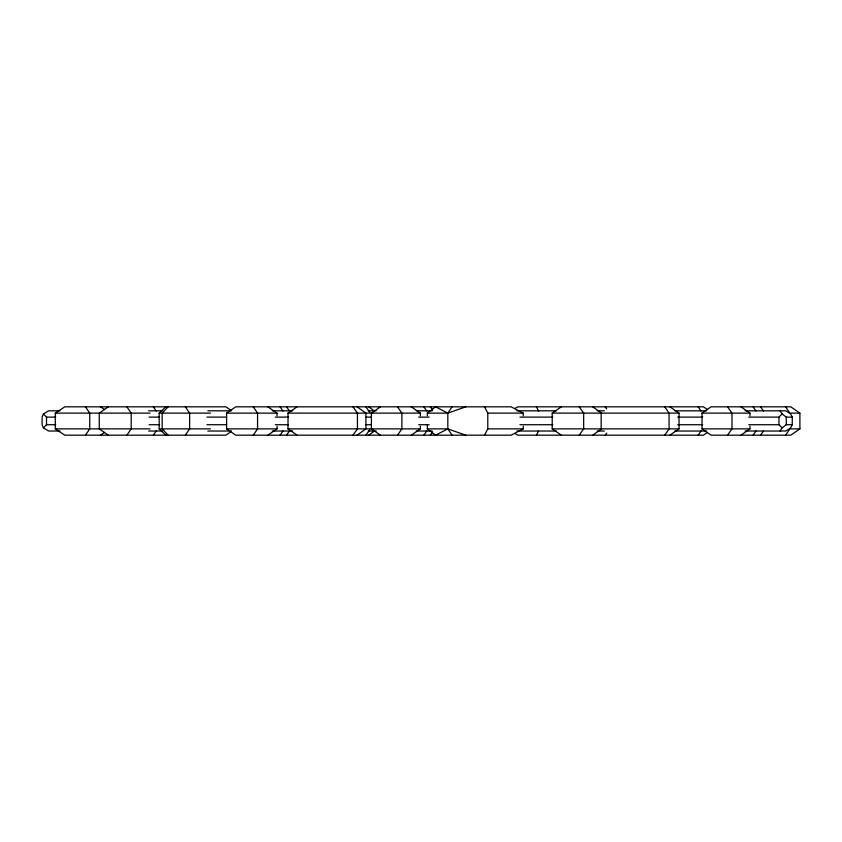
<?xml version="1.0" encoding="UTF-8"?>
<svg xmlns="http://www.w3.org/2000/svg" width="842" height="842" viewBox="0 0 842 842"><rect width="100%" height="100%" fill="white"/><g stroke="black" fill="none" stroke-linecap="round" stroke-linejoin="round"><path stroke-width="1.26" d="M59.992 410.812L48.657 410.812L43.384 413.959L42.1 417.116L42.1 424.726L43.384 427.883L48.657 431.03L59.992 431.03M484.508 435.177L487.781 428.873L487.781 413.127L484.508 406.823M536.396 435.177L538.606 430.978M745.075 410.812L785.839 410.812L790.596 413.959L792.269 417.116L792.269 424.726L790.596 427.883L785.839 431.03L745.075 431.03M780.039 431.03L782.123 427.883L786.249 424.726L792.269 424.726M452.049 435.177L447.828 428.873L447.828 413.127L452.049 406.823M85.484 435.177L89.757 428.873L89.757 413.127L85.484 406.823M253.253 435.177L257.557 428.873L257.557 413.127L253.253 406.823M185.324 435.177L189.639 428.873L189.639 413.127L185.324 406.823M664.727 435.177L669.064 428.873L669.064 413.127L664.727 406.823M126.847 435.177L131.215 428.873L131.215 413.127L126.847 406.823M153.318 435.177L156.223 430.978M753.085 435.177L756 430.978M760.579 435.177L763.483 430.978M785.554 435.177L789.912 428.873L799.9 428.873L799.9 413.127L790.785 406.823L711.069 406.823L702.018 413.127L702.018 428.873L711.069 435.177L790.785 435.177L799.9 428.873M397.508 435.177L401.887 428.873L401.887 413.127L397.508 406.823M698.134 435.177L701.06 430.978M605.219 435.177L606.693 433.072M727.551 435.177L731.982 428.873L731.982 413.127L727.551 406.823M579.222 435.177L583.664 428.873L583.664 413.127L579.222 406.823M352.956 435.177L357.44 428.873L357.44 413.127L352.956 406.823M280.018 435.177L283.028 430.978M286.512 435.177L289.511 430.978M365.881 435.177L370.417 428.873L288.017 428.873L288.017 413.127L297.089 406.823M423.81 435.177L426.841 430.978M430.304 435.177L432.567 432.03M168.116 406.823L162.169 413.127L162.169 428.873L168.116 435.177M43.384 427.883L46.531 424.726L46.531 417.116L43.384 413.959M748.727 417.116L778.976 417.116L782.123 413.959L780.039 410.812M165.863 435.177L159.18 428.873L159.18 413.127L165.863 406.823M427.347 415.748L427.347 413.127L435.588 406.823L447.828 413.127L465.773 406.823M368.67 435.177L374.501 430.978M357.071 435.177L365.923 428.873L365.923 413.127L357.071 406.823M592.705 435.177L601.641 428.873M740.992 435.177L749.959 428.873L749.959 426.252M380.416 435.177L371.417 428.873L371.417 413.127L380.416 406.823M108.292 406.823L99.251 413.127L99.251 428.873L108.292 435.177M707.48 432.378L703.449 435.177L517.967 435.177L514.641 433.462M411.275 435.177L420.358 428.873L420.358 426.252M523.24 426.252L523.24 428.873L511.105 435.177L235.728 435.177L226.593 428.873L226.593 413.127L235.728 406.823L511.105 406.823L523.24 413.127L523.24 415.748M561.382 435.177L552.205 428.873L552.205 413.127L561.382 406.823M669.874 435.177L679.041 428.873L679.041 413.127L669.874 406.823M230.992 431.672L225.888 435.177L64.75 435.177L55.298 428.873L55.298 413.127L64.75 406.823L225.888 406.823L230.992 410.328M267.809 435.177L277.029 428.873L277.029 426.252M100.461 435.177L104.587 432.378M514.641 408.538L517.967 406.823L703.449 406.823L707.48 409.622M465.773 435.177L447.828 428.873L435.588 435.177L427.347 428.873L427.347 424.936M148.624 410.812L162.559 410.812M207.827 410.812L231.497 410.812M272.282 410.812L292.742 410.812M368.301 410.812L376.195 410.812M416.337 410.812L432.125 410.812M516.946 410.812L556.415 410.812M597.188 410.812L604.377 410.812M674.8 410.812L706.375 410.812M55.298 413.127L150.118 413.127M159.18 413.127L210.416 413.127M226.593 413.127L277.029 413.127L277.029 415.748M288.017 413.127L370.417 413.127L365.881 406.823M371.417 413.127L420.358 413.127L420.358 415.748M427.347 413.127L447.828 413.127M487.781 413.127L523.24 413.127M552.205 413.127L679.041 413.127M702.018 413.127L749.959 413.127L749.959 415.748M799.9 413.127L789.912 413.127L785.554 406.823M46.531 417.116L55.74 417.116M149.097 417.116L159.622 417.116M206.953 417.116L226.687 417.116M275.334 417.116L288.49 417.116M366.07 417.116L371.333 417.116M418.674 417.116L429.188 417.116M519.924 417.116L552.794 417.116M677.715 417.116L702.702 417.116M782.123 413.959L786.249 417.116L792.269 417.116M46.531 424.726L55.74 424.726M149.097 424.726L159.622 424.726M206.953 424.726L226.687 424.726M275.334 424.726L288.49 424.726M366.07 424.726L371.333 424.726M418.674 424.726L429.188 424.726M519.924 424.726L552.794 424.726M677.715 424.726L702.702 424.726M748.727 424.726L778.976 424.726L782.123 427.883M55.298 428.873L150.118 428.873M159.18 428.873L210.416 428.873M226.593 428.873L277.029 428.873M371.417 428.873L420.358 428.873M427.347 428.873L447.828 428.873M487.781 428.873L523.24 428.873M552.205 428.873L679.041 428.873M702.018 428.873L749.959 428.873M148.624 431.03L162.559 431.03M207.827 431.03L231.497 431.03M272.282 431.03L292.742 431.03M368.301 431.03L376.195 431.03M416.337 431.03L432.125 431.03M516.946 431.03L556.415 431.03M597.188 431.03L604.377 431.03M674.8 431.03L706.375 431.03M100.461 406.823L104.587 409.622M267.809 406.823L277.029 413.127M411.275 406.823L420.358 413.127M288.017 428.873L297.089 435.177M740.992 406.823L749.959 413.127M592.705 406.823L601.641 413.127M368.67 406.823L374.501 411.022M430.304 406.823L432.567 409.97M423.81 406.823L426.841 411.022M286.512 406.823L289.511 411.022M280.018 406.823L283.028 411.022M605.219 406.823L606.693 408.928M698.134 406.823L701.06 411.022M760.579 406.823L763.483 411.022M753.085 406.823L756 411.022M153.318 406.823L156.223 411.022M536.396 406.823L538.606 411.022M786.249 417.116L786.249 424.726M778.976 417.116L778.976 424.726M601.146 413.127L601.146 428.873"/></g></svg>
